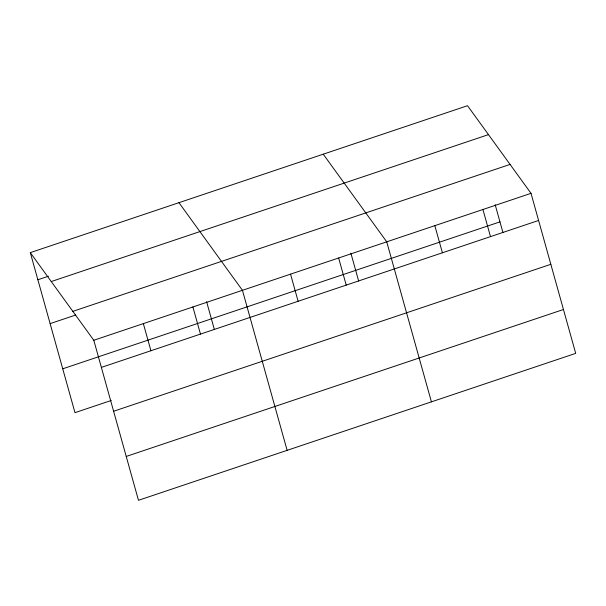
<?xml version="1.0" encoding="UTF-8"?>
<svg xmlns="http://www.w3.org/2000/svg" width="606" height="606" viewBox="0 0 606 606"><rect width="100%" height="100%" fill="white"/><g stroke="black" fill="none" stroke-linecap="round" stroke-linejoin="round"><path stroke-width="0.91" d="M30.3 252.634L467.521 105.702L531.023 193.337L575.7 353.366L138.479 500.298L93.794 340.269L30.3 252.634L74.977 412.663L111.262 400.468M37.875 279.76L48.488 276.192M51.252 281.555L488.474 134.623M72.841 311.355L510.063 164.415M50.116 323.619L75.78 314.991M93.794 340.269L531.023 193.337M62.736 368.804L499.958 221.872M101.369 367.395L538.59 220.463M113.617 411.254L550.839 264.314M126.23 456.439L563.451 309.507M323.24 154.189L386.734 241.824L431.419 401.854M178.959 202.677L242.453 290.312L287.13 450.341M495.163 204.699L502.957 232.613M482.929 209.502L490.496 236.62M434.828 225.659L442.403 252.785M350.882 253.187L358.676 281.101M338.64 257.989L346.215 285.108M290.547 274.154L298.122 301.273M206.593 301.674L214.388 329.588M192.897 306.969L200.472 334.088M143.349 323.619L150.924 350.745"/></g></svg>
